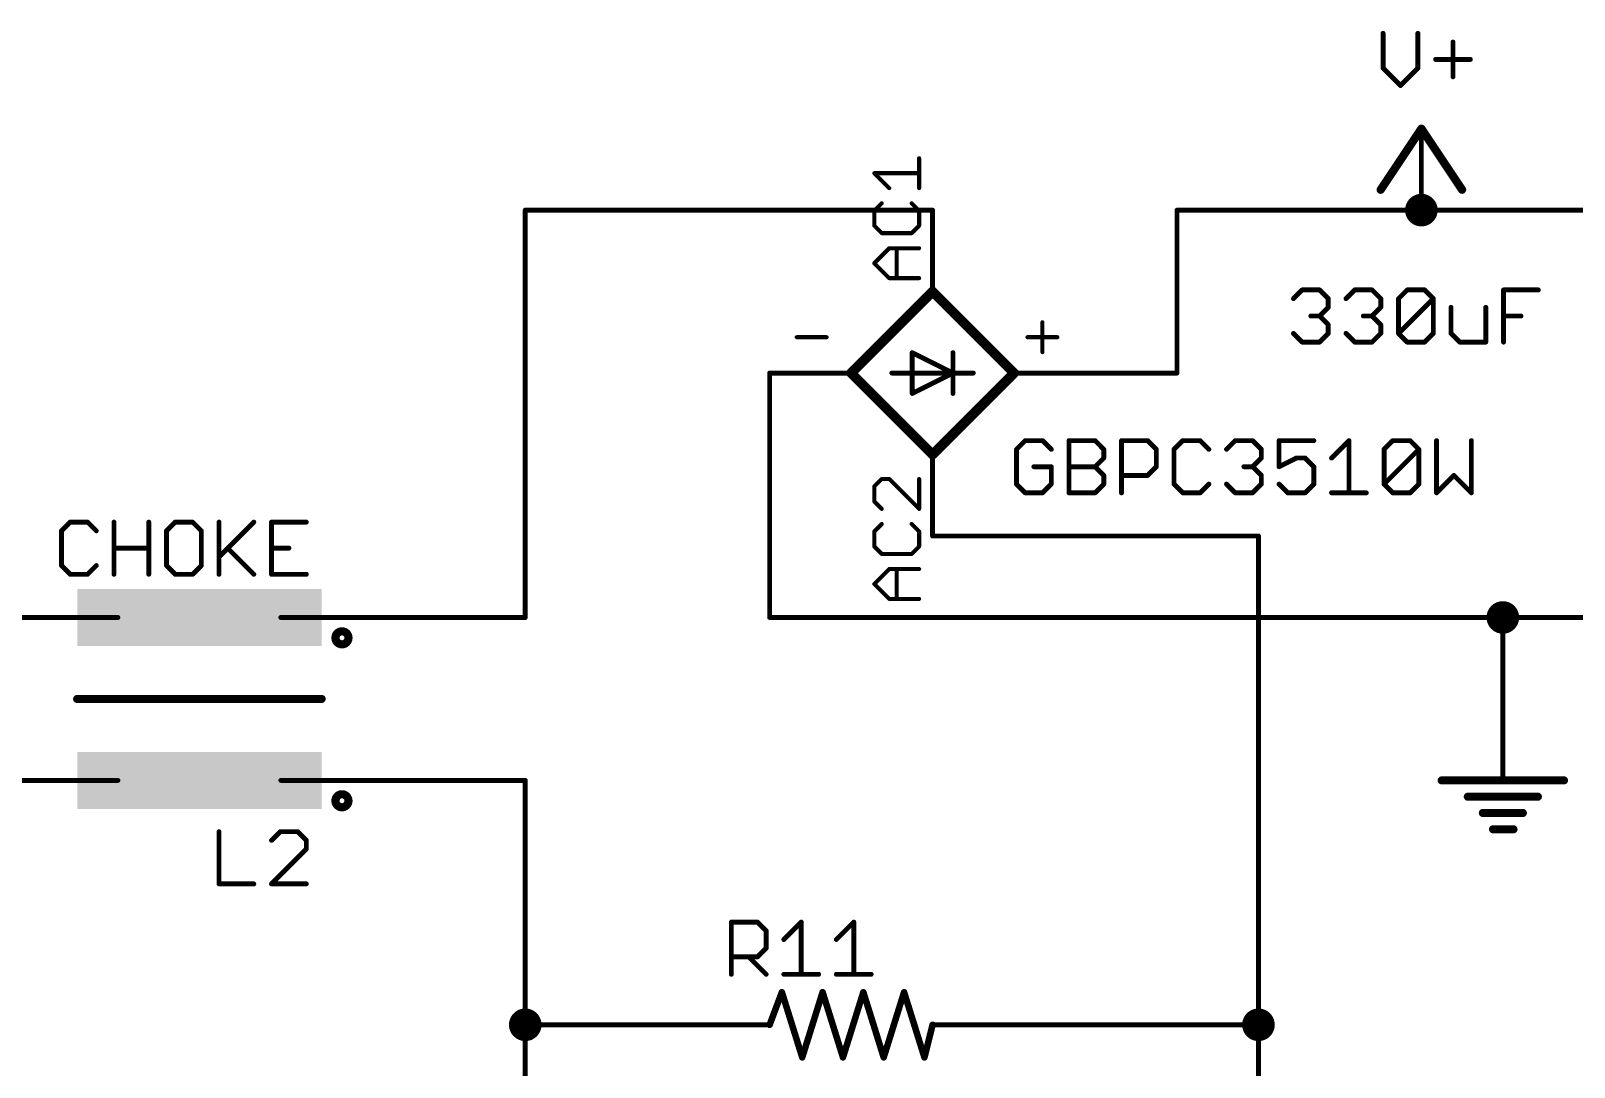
# Model space of a CAD drawing. Extents: x -40 to 215, y -109 to 87.
# Drawn here: x -0.17 to 47.94, y 54.56 to 86.87 of the extents above; entities that cross this region are included whole.
import ezdxf

# ---------------------------------------------------------------- set-up
doc = ezdxf.new("R2010")
doc.units = 0
for name, color, linetype in [('91', 94, 'CONTINUOUS'), ('94', 14, 'CONTINUOUS'), ('95', 251, 'CONTINUOUS'), ('96', 251, 'CONTINUOUS')]:
    doc.layers.add(name, color=color, linetype=linetype)

# ---------------------------------------------------------------- blocks, each defined once
blk = doc.blocks.new('RECT')
blk.add_solid([(-0.5, -0.5), (0.5, -0.5), (-0.5, 0.5), (0.5, 0.5)])

msp = doc.modelspace()

# ---------------------------------------------------------------- linework, layer by layer
at = {"layer": '91', "const_width": 0.1524}
for points in [[(27.94, 81.28), (15.24, 81.28)], [(15.24, 68.58), (15.24, 81.28)], [(35.56, 76.2), (35.56, 81.28)], [(35.56, 81.28), (43.18, 81.28)], [(43.18, 81.28), (50.8, 81.28)], [(22.86, 76.2), (22.86, 68.58)], [(33.02, 76.2), (35.56, 76.2)], [(38.1, 71.12), (27.94, 71.12)], [(38.1, 55.88), (38.1, 71.12)], [(12.7, 68.58), (15.24, 68.58)], [(22.86, 68.58), (45.72, 68.58)], [(45.72, 68.58), (50.8, 68.58)], [(45.72, 68.58), (45.72, 66.04)], [(12.7, 63.5), (15.24, 63.5)], [(15.24, 63.5), (15.24, 55.88)], [(15.24, 55.88), (15.24, 48.26)], [(20.32, 55.88), (15.24, 55.88)], [(30.48, 55.88), (38.1, 55.88)], [(38.1, 55.88), (38.1, 48.26)]]:
    msp.add_lwpolyline(points, dxfattribs=at)
at = {"layer": '91'}
for points, const_width in [([(15.24, 81.3181, 1), (15.24, 81.2419)], 0.0762), ([(15.2781, 81.28, 1), (15.2019, 81.28)], 0.0762), ([(27.94, 81.2419, 1), (27.94, 81.3181)], 0.0762), ([(35.5981, 81.28, 1), (35.5219, 81.28)], 0.0762), ([(35.56, 81.3181, 1), (35.56, 81.2419)], 0.0762), ([(43.18, 81.026, 1), (43.18, 81.534, 1), (43.18, 81.026)], 0.508), ([(43.18, 81.3181, 1), (43.18, 81.2419)], 0.0762), ([(43.18, 81.2419, 1), (43.18, 81.3181)], 0.0762), ([(22.8981, 76.2, 1), (22.8219, 76.2)], 0.0762), ([(33.02, 76.2381, 1), (33.02, 76.1619)], 0.0762), ([(35.5219, 76.2, 1), (35.5981, 76.2)], 0.0762), ([(35.56, 76.1619, 1), (35.56, 76.2381)], 0.0762), ([(27.94, 71.1581, 1), (27.94, 71.0819)], 0.0762), ([(38.1381, 71.12, 1), (38.0619, 71.12)], 0.0762), ([(38.1, 71.0819, 1), (38.1, 71.1581)], 0.0762), ([(45.72, 68.326, 1), (45.72, 68.834, 1), (45.72, 68.326)], 0.508), ([(12.7, 68.6181, 1), (12.7, 68.5419)], 0.0762), ([(15.2019, 68.58, 1), (15.2781, 68.58)], 0.0762), ([(15.24, 68.5419, 1), (15.24, 68.6181)], 0.0762), ([(22.86, 68.6181, 1), (22.86, 68.5419)], 0.0762), ([(22.8219, 68.58, 1), (22.8981, 68.58)], 0.0762), ([(45.72, 68.6181, 1), (45.72, 68.5419)], 0.0762), ([(45.7581, 68.58, 1), (45.6819, 68.58)], 0.0762), ([(45.72, 68.5419, 1), (45.72, 68.6181)], 0.0762), ([(45.6819, 66.04, 1), (45.7581, 66.04)], 0.0762), ([(12.7, 63.5381, 1), (12.7, 63.4619)], 0.0762), ([(15.2781, 63.5, 1), (15.2019, 63.5)], 0.0762), ([(15.24, 63.4619, 1), (15.24, 63.5381)], 0.0762), ([(15.24, 55.626, 1), (15.24, 56.134, 1), (15.24, 55.626)], 0.508), ([(38.1, 55.626, 1), (38.1, 56.134, 1), (38.1, 55.626)], 0.508), ([(15.2781, 55.88, 1), (15.2019, 55.88)], 0.0762), ([(15.24, 55.9181, 1), (15.24, 55.8419)], 0.0762), ([(15.2019, 55.88, 1), (15.2781, 55.88)], 0.0762), ([(20.32, 55.8419, 1), (20.32, 55.9181)], 0.0762), ([(30.48, 55.9181, 1), (30.48, 55.8419)], 0.0762), ([(38.1381, 55.88, 1), (38.0619, 55.88)], 0.0762), ([(38.0619, 55.88, 1), (38.1381, 55.88)], 0.0762), ([(38.1, 55.8419, 1), (38.1, 55.9181)], 0.0762)]:
    msp.add_lwpolyline(points, format="xyb", dxfattribs=dict(at, const_width=const_width))
at = {"layer": '94'}
for points, const_width in [([(43.18, 83.82), (41.91, 81.915)], 0.254), ([(44.45, 81.915), (43.18, 83.82)], 0.254), ([(43.18, 81.28), (43.18, 83.82)], 0.1524), ([(27.94, 81.28), (27.94, 78.74)], 0.1524), ([(27.94, 78.74), (25.4, 76.2)], 0.3048), ([(30.48, 76.2), (27.94, 78.74)], 0.3048), ([(27.305, 76.835), (27.305, 75.565)], 0.1524), ([(27.305, 76.835), (28.575, 76.2)], 0.1524), ([(28.575, 76.835), (28.575, 75.565)], 0.1524), ([(22.86, 76.2), (25.4, 76.2)], 0.1524), ([(25.4, 76.2), (27.94, 73.66)], 0.3048), ([(26.67, 76.2), (28.575, 76.2)], 0.1524), ([(28.575, 76.2), (27.305, 75.565)], 0.1524), ([(27.94, 73.66), (30.48, 76.2)], 0.3048), ([(28.575, 76.2), (29.21, 76.2)], 0.1524), ([(33.02, 76.2), (30.48, 76.2)], 0.1524), ([(27.94, 71.12), (27.94, 73.66)], 0.1524), ([(-2.54, 68.58), (2.54, 68.58)], 0.1524), ([(12.7, 68.58), (7.62, 68.58)], 0.1524), ([(8.89, 66.04), (1.27, 66.04)], 0.254), ([(45.72, 66.04), (45.72, 63.5)], 0.1524), ([(-2.54, 63.5), (2.54, 63.5)], 0.1524), ([(12.7, 63.5), (7.62, 63.5)], 0.1524), ([(43.815, 63.5), (47.625, 63.5)], 0.254), ([(44.6278, 62.992), (46.8122, 62.992)], 0.254), ([(45.0977, 62.484), (46.3423, 62.484)], 0.254), ([(45.4152, 61.976), (46.0502, 61.976)], 0.254), ([(22.86, 55.88), (23.241, 56.896)], 0.2032), ([(23.241, 56.896), (23.876, 54.864)], 0.2032), ([(23.876, 54.864), (24.511, 56.896)], 0.2032), ([(24.511, 56.896), (25.146, 54.864)], 0.2032), ([(25.146, 54.864), (25.781, 56.896)], 0.2032), ([(25.781, 56.896), (26.416, 54.864)], 0.2032), ([(26.416, 54.864), (27.051, 56.896)], 0.2032), ([(27.051, 56.896), (27.686, 54.864)], 0.2032), ([(20.32, 55.88), (22.86, 55.88)], 0.1524), ([(27.686, 54.864), (27.94, 55.88)], 0.2032), ([(30.48, 55.88), (27.94, 55.88)], 0.1524)]:
    msp.add_lwpolyline(points, dxfattribs=dict(at, const_width=const_width))
for points, const_width in [([(43.2328, 83.8552, 1), (43.1272, 83.7848)], 0.127), ([(43.2328, 83.7848, 1), (43.1272, 83.8552)], 0.127), ([(43.2181, 83.82, 1), (43.1419, 83.82)], 0.0762), ([(41.8572, 81.9502, 1), (41.9628, 81.8798)], 0.127), ([(44.3972, 81.8798, 1), (44.5028, 81.9502)], 0.127), ([(27.9781, 81.28, 1), (27.9019, 81.28)], 0.0762), ([(43.1419, 81.28, 1), (43.2181, 81.28)], 0.0762), ([(27.9939, 78.7939, 1), (27.8861, 78.6861)], 0.1524), ([(27.9939, 78.6861, 1), (27.8861, 78.7939)], 0.1524), ([(27.9019, 78.74, 1), (27.9781, 78.74)], 0.0762), ([(27.3431, 76.835, 1), (27.2669, 76.835)], 0.0762), ([(27.322, 76.8691, 1), (27.288, 76.8009)], 0.0762), ([(28.6131, 76.835, 1), (28.5369, 76.835)], 0.0762), ([(22.86, 76.2381, 1), (22.86, 76.1619)], 0.0762), ([(25.4539, 76.2539, 1), (25.3461, 76.1461)], 0.1524), ([(25.3461, 76.2539, 1), (25.4539, 76.1461)], 0.1524), ([(25.4, 76.1619, 1), (25.4, 76.2381)], 0.0762), ([(26.67, 76.2381, 1), (26.67, 76.1619)], 0.0762), ([(28.575, 76.2381, 1), (28.575, 76.1619)], 0.0762), ([(28.592, 76.1659, 1), (28.558, 76.2341)], 0.0762), ([(28.558, 76.1659, 1), (28.592, 76.2341)], 0.0762), ([(28.575, 76.1619, 1), (28.575, 76.2381)], 0.0762), ([(29.21, 76.1619, 1), (29.21, 76.2381)], 0.0762), ([(30.5339, 76.1461, 1), (30.4261, 76.2539)], 0.1524), ([(30.4261, 76.1461, 1), (30.5339, 76.2539)], 0.1524), ([(30.48, 76.2381, 1), (30.48, 76.1619)], 0.0762), ([(33.02, 76.1619, 1), (33.02, 76.2381)], 0.0762), ([(27.288, 75.5991, 1), (27.322, 75.5309)], 0.0762), ([(27.2669, 75.565, 1), (27.3431, 75.565)], 0.0762), ([(28.5369, 75.565, 1), (28.6131, 75.565)], 0.0762), ([(27.8861, 73.7139, 1), (27.9939, 73.6061)], 0.1524), ([(27.8861, 73.6061, 1), (27.9939, 73.7139)], 0.1524), ([(27.9781, 73.66, 1), (27.9019, 73.66)], 0.0762), ([(27.9019, 71.12, 1), (27.9781, 71.12)], 0.0762), ([(2.54, 68.5419, 1), (2.54, 68.6181)], 0.0762), ([(7.62, 68.6181, 1), (7.62, 68.5419)], 0.0762), ([(12.7, 68.5419, 1), (12.7, 68.6181)], 0.0762), ([(9.525, 67.818, 1), (9.525, 68.072, 1), (9.525, 67.818)], 0.4064), ([(1.27, 66.1035, 1), (1.27, 65.9765)], 0.127), ([(8.89, 65.9765, 1), (8.89, 66.1035)], 0.127), ([(45.7581, 66.04, 1), (45.6819, 66.04)], 0.0762), ([(2.54, 63.4619, 1), (2.54, 63.5381)], 0.0762), ([(7.62, 63.5381, 1), (7.62, 63.4619)], 0.0762), ([(12.7, 63.4619, 1), (12.7, 63.5381)], 0.0762), ([(43.815, 63.5635, 1), (43.815, 63.4365)], 0.127), ([(45.6819, 63.5, 1), (45.7581, 63.5)], 0.0762), ([(47.625, 63.4365, 1), (47.625, 63.5635)], 0.127), ([(9.525, 62.738, 1), (9.525, 62.992, 1), (9.525, 62.738)], 0.4064), ([(44.6278, 63.0555, 1), (44.6278, 62.9285)], 0.127), ([(46.8122, 62.9285, 1), (46.8122, 63.0555)], 0.127), ([(45.0977, 62.5475, 1), (45.0977, 62.4205)], 0.127), ([(46.3423, 62.4205, 1), (46.3423, 62.5475)], 0.127), ([(45.4152, 62.0395, 1), (45.4152, 61.9125)], 0.127), ([(46.0502, 61.9125, 1), (46.0502, 62.0395)], 0.127), ([(23.2895, 56.9112, 1), (23.1925, 56.8808)], 0.1016), ([(23.2886, 56.8782, 1), (23.1934, 56.9138)], 0.1016), ([(24.5595, 56.9112, 1), (24.4625, 56.8808)], 0.1016), ([(24.5595, 56.8808, 1), (24.4625, 56.9112)], 0.1016), ([(25.8295, 56.9112, 1), (25.7325, 56.8808)], 0.1016), ([(25.8295, 56.8808, 1), (25.7325, 56.9112)], 0.1016), ([(27.0995, 56.9112, 1), (27.0025, 56.8808)], 0.1016), ([(27.0995, 56.8808, 1), (27.0025, 56.9112)], 0.1016), ([(20.32, 55.9181, 1), (20.32, 55.8419)], 0.0762), ([(22.8124, 55.8978, 1), (22.9076, 55.8622)], 0.1016), ([(22.86, 55.8419, 1), (22.86, 55.9181)], 0.0762), ([(27.9893, 55.8677, 1), (27.8907, 55.8923)], 0.1016), ([(27.94, 55.9181, 1), (27.94, 55.8419)], 0.0762), ([(30.48, 55.8419, 1), (30.48, 55.9181)], 0.0762), ([(23.8275, 54.8792, 1), (23.9245, 54.8488)], 0.1016), ([(23.8275, 54.8488, 1), (23.9245, 54.8792)], 0.1016), ([(25.0975, 54.8792, 1), (25.1945, 54.8488)], 0.1016), ([(25.0975, 54.8488, 1), (25.1945, 54.8792)], 0.1016), ([(26.3675, 54.8792, 1), (26.4645, 54.8488)], 0.1016), ([(26.3675, 54.8488, 1), (26.4645, 54.8792)], 0.1016), ([(27.6367, 54.8763, 1), (27.7353, 54.8517)], 0.1016), ([(27.6375, 54.8488, 1), (27.7345, 54.8792)], 0.1016)]:
    msp.add_lwpolyline(points, format="xyb", dxfattribs=dict(at, const_width=const_width))
at = {"layer": '95'}
for points, const_width in [([(27.5209, 81.9657), (27.5209, 82.8978)], 0.127), ([(26.5888, 81.9657), (26.1227, 82.4317)], 0.127), ([(26.1227, 82.4317), (27.5209, 82.4317)], 0.127), ([(26.3557, 81.4945), (26.1227, 81.2615)], 0.127), ([(26.1227, 81.2615), (26.1227, 80.7954)], 0.127), ([(27.5209, 81.2615), (27.2879, 81.4945)], 0.127), ([(27.5209, 80.7954), (27.5209, 81.2615)], 0.127), ([(26.1227, 80.7954), (26.3557, 80.5624)], 0.127), ([(27.2879, 80.5624), (27.5209, 80.7954)], 0.127), ([(26.3557, 80.5624), (27.2879, 80.5624)], 0.127), ([(26.1227, 79.6252), (26.5888, 80.0912)], 0.127), ([(26.5888, 80.0912), (27.5209, 80.0912)], 0.127), ([(26.8218, 79.1591), (26.8218, 80.0912)], 0.127), ([(26.5888, 79.1591), (26.1227, 79.6252)], 0.127), ([(27.5209, 79.1591), (26.5888, 79.1591)], 0.127), ([(31.3652, 77.7843), (31.3652, 76.8521)], 0.127), ([(23.7046, 77.3182), (24.6368, 77.3182)], 0.127), ([(30.8991, 77.3182), (31.8312, 77.3182)], 0.127), ([(26.3557, 72.8967), (26.1227, 72.6637)], 0.127), ([(26.1227, 72.6637), (26.1227, 72.1977)], 0.127), ([(26.5888, 72.8967), (26.3557, 72.8967)], 0.127), ([(27.5209, 71.9646), (26.5888, 72.8967)], 0.127), ([(27.5209, 72.8967), (27.5209, 71.9646)], 0.127), ([(26.1227, 72.1977), (26.3557, 71.9646)], 0.127), ([(26.3557, 71.4935), (26.1227, 71.2604)], 0.127), ([(26.1227, 71.2604), (26.1227, 70.7944)], 0.127), ([(27.5209, 71.2604), (27.2879, 71.4935)], 0.127), ([(27.5209, 70.7944), (27.5209, 71.2604)], 0.127), ([(26.1227, 70.7944), (26.3557, 70.5613)], 0.127), ([(27.2879, 70.5613), (27.5209, 70.7944)], 0.127), ([(26.3557, 70.5613), (27.2879, 70.5613)], 0.127), ([(26.1227, 69.6241), (26.5888, 70.0902)], 0.127), ([(26.5888, 70.0902), (27.5209, 70.0902)], 0.127), ([(26.8218, 69.1581), (26.8218, 70.0902)], 0.127), ([(26.5888, 69.1581), (26.1227, 69.6241)], 0.127), ([(27.5209, 69.1581), (26.5888, 69.1581)], 0.127), ([(5.6919, 61.9012), (5.6919, 60.2742)], 0.1524), ([(7.6002, 61.9012), (7.329, 61.63)], 0.1524), ([(8.1425, 61.9012), (7.6002, 61.9012)], 0.1524), ([(8.4137, 61.63), (8.1425, 61.9012)], 0.1524), ([(8.4137, 61.3589), (8.4137, 61.63)], 0.1524), ([(7.329, 60.2742), (8.4137, 61.3589)], 0.1524), ([(5.6919, 60.2742), (6.7765, 60.2742)], 0.1524), ([(8.4137, 60.2742), (7.329, 60.2742)], 0.1524), ([(21.6662, 57.4548), (21.6662, 59.0818)], 0.1524), ([(21.6662, 59.0818), (22.4797, 59.0818)], 0.1524), ([(22.4797, 59.0818), (22.7509, 58.8106)], 0.1524), ([(22.7509, 58.8106), (22.7509, 58.2683)], 0.1524), ([(23.3034, 58.5395), (23.8457, 59.0818)], 0.1524), ([(23.8457, 59.0818), (23.8457, 57.4548)], 0.1524), ([(24.9405, 58.5395), (25.4828, 59.0818)], 0.1524), ([(25.4828, 59.0818), (25.4828, 57.4548)], 0.1524), ([(22.7509, 58.2683), (22.4797, 57.9971)], 0.1524), ([(22.4797, 57.9971), (21.6662, 57.9971)], 0.1524), ([(22.2085, 57.9971), (22.7509, 57.4548)], 0.1524), ([(23.3034, 57.4548), (24.388, 57.4548)], 0.1524), ([(24.9405, 57.4548), (26.0252, 57.4548)], 0.1524)]:
    msp.add_lwpolyline(points, dxfattribs=dict(at, const_width=const_width))
for points, const_width in [([(27.5526, 82.8978, 1), (27.4892, 82.8978)], 0.0635), ([(26.1227, 82.4635, 1), (26.1227, 82.4)], 0.0635), ([(26.1452, 82.4542, 1), (26.1003, 82.4093)], 0.0635), ([(27.5209, 82.4, 1), (27.5209, 82.4635)], 0.0635), ([(26.5663, 81.9432, 1), (26.6112, 81.9881)], 0.0635), ([(27.4892, 81.9657, 1), (27.5526, 81.9657)], 0.0635), ([(26.1545, 81.2615, 1), (26.091, 81.2615)], 0.0635), ([(26.3782, 81.4721, 1), (26.3333, 81.517)], 0.0635), ([(27.3103, 81.517, 1), (27.2654, 81.4721)], 0.0635), ([(27.5526, 81.2615, 1), (27.4892, 81.2615)], 0.0635), ([(26.1003, 81.2839, 1), (26.1452, 81.239)], 0.0635), ([(26.1452, 80.8179, 1), (26.1003, 80.773)], 0.0635), ([(27.4984, 81.239, 1), (27.5434, 81.2839)], 0.0635), ([(27.5434, 80.773, 1), (27.4984, 80.8179)], 0.0635), ([(26.091, 80.7954, 1), (26.1545, 80.7954)], 0.0635), ([(26.3557, 80.5941, 1), (26.3557, 80.5306)], 0.0635), ([(26.3333, 80.5399, 1), (26.3782, 80.5848)], 0.0635), ([(27.2654, 80.5848, 1), (27.3103, 80.5399)], 0.0635), ([(27.2879, 80.5306, 1), (27.2879, 80.5941)], 0.0635), ([(27.4892, 80.7954, 1), (27.5526, 80.7954)], 0.0635), ([(26.5888, 80.123, 1), (26.5888, 80.0595)], 0.0635), ([(26.6112, 80.0688, 1), (26.5663, 80.1137)], 0.0635), ([(26.8536, 80.0912, 1), (26.7901, 80.0912)], 0.0635), ([(27.5209, 80.0595, 1), (27.5209, 80.123)], 0.0635), ([(26.1452, 79.6476, 1), (26.1003, 79.6027)], 0.0635), ([(26.1003, 79.6476, 1), (26.1452, 79.6027)], 0.0635), ([(26.5888, 79.1909, 1), (26.5888, 79.1274)], 0.0635), ([(26.5663, 79.1366, 1), (26.6112, 79.1816)], 0.0635), ([(26.7901, 79.1591, 1), (26.8536, 79.1591)], 0.0635), ([(27.5209, 79.1274, 1), (27.5209, 79.1909)], 0.0635), ([(31.3969, 77.7843, 1), (31.3334, 77.7843)], 0.0635), ([(23.7046, 77.3499, 1), (23.7046, 77.2864)], 0.0635), ([(24.6368, 77.2864, 1), (24.6368, 77.3499)], 0.0635), ([(30.8991, 77.3499, 1), (30.8991, 77.2864)], 0.0635), ([(31.8312, 77.2864, 1), (31.8312, 77.3499)], 0.0635), ([(31.3334, 76.8521, 1), (31.3969, 76.8521)], 0.0635), ([(26.1545, 72.6637, 1), (26.091, 72.6637)], 0.0635), ([(26.1003, 72.6862, 1), (26.1452, 72.6413)], 0.0635), ([(26.3557, 72.9285, 1), (26.3557, 72.865)], 0.0635), ([(26.3782, 72.8743, 1), (26.3333, 72.9192)], 0.0635), ([(26.6112, 72.9192, 1), (26.5663, 72.8743)], 0.0635), ([(26.5888, 72.865, 1), (26.5888, 72.9285)], 0.0635), ([(27.5526, 72.8967, 1), (27.4892, 72.8967)], 0.0635), ([(26.1452, 72.2201, 1), (26.1003, 72.1752)], 0.0635), ([(26.091, 72.1977, 1), (26.1545, 72.1977)], 0.0635), ([(26.3333, 71.9422, 1), (26.3782, 71.9871)], 0.0635), ([(27.4892, 71.9646, 1), (27.5526, 71.9646)], 0.0635), ([(27.4984, 71.9422, 1), (27.5434, 71.9871)], 0.0635), ([(26.1545, 71.2604, 1), (26.091, 71.2604)], 0.0635), ([(26.1003, 71.2829, 1), (26.1452, 71.238)], 0.0635), ([(26.3782, 71.471, 1), (26.3333, 71.5159)], 0.0635), ([(27.3103, 71.5159, 1), (27.2654, 71.471)], 0.0635), ([(27.5526, 71.2604, 1), (27.4892, 71.2604)], 0.0635), ([(27.4984, 71.238, 1), (27.5434, 71.2829)], 0.0635), ([(26.1452, 70.8168, 1), (26.1003, 70.7719)], 0.0635), ([(26.091, 70.7944, 1), (26.1545, 70.7944)], 0.0635), ([(27.4892, 70.7944, 1), (27.5526, 70.7944)], 0.0635), ([(27.5434, 70.7719, 1), (27.4984, 70.8168)], 0.0635), ([(26.3557, 70.5931, 1), (26.3557, 70.5296)], 0.0635), ([(26.3333, 70.5389, 1), (26.3782, 70.5838)], 0.0635), ([(27.2654, 70.5838, 1), (27.3103, 70.5389)], 0.0635), ([(27.2879, 70.5296, 1), (27.2879, 70.5931)], 0.0635), ([(26.5888, 70.1219, 1), (26.5888, 70.0584)], 0.0635), ([(26.6112, 70.0677, 1), (26.5663, 70.1126)], 0.0635), ([(26.8536, 70.0902, 1), (26.7901, 70.0902)], 0.0635), ([(27.5209, 70.0584, 1), (27.5209, 70.1219)], 0.0635), ([(26.1452, 69.6466, 1), (26.1003, 69.6017)], 0.0635), ([(26.1003, 69.6466, 1), (26.1452, 69.6017)], 0.0635), ([(26.5888, 69.1898, 1), (26.5888, 69.1263)], 0.0635), ([(26.5663, 69.1356, 1), (26.6112, 69.1805)], 0.0635), ([(26.7901, 69.1581, 1), (26.8536, 69.1581)], 0.0635), ([(27.5209, 69.1263, 1), (27.5209, 69.1898)], 0.0635), ([(5.73, 61.9012, 1), (5.6538, 61.9012)], 0.0762), ([(7.3021, 61.657, 1), (7.356, 61.6031)], 0.0762), ([(7.6002, 61.9393, 1), (7.6002, 61.8631)], 0.0762), ([(7.6271, 61.8742, 1), (7.5733, 61.9281)], 0.0762), ([(8.1695, 61.9281, 1), (8.1156, 61.8742)], 0.0762), ([(8.1425, 61.8631, 1), (8.1425, 61.9393)], 0.0762), ([(8.4518, 61.63, 1), (8.3756, 61.63)], 0.0762), ([(8.3868, 61.6031, 1), (8.4406, 61.657)], 0.0762), ([(8.3756, 61.3589, 1), (8.4518, 61.3589)], 0.0762), ([(8.4406, 61.3319, 1), (8.3868, 61.3858)], 0.0762), ([(5.6919, 60.3123, 1), (5.6919, 60.2361)], 0.0762), ([(5.6538, 60.2742, 1), (5.73, 60.2742)], 0.0762), ([(6.7765, 60.2361, 1), (6.7765, 60.3123)], 0.0762), ([(7.329, 60.3123, 1), (7.329, 60.2361)], 0.0762), ([(7.3021, 60.3011, 1), (7.356, 60.2473)], 0.0762), ([(8.4137, 60.2361, 1), (8.4137, 60.3123)], 0.0762), ([(21.7043, 59.0818, 1), (21.6281, 59.0818)], 0.0762), ([(21.6662, 59.1199, 1), (21.6662, 59.0437)], 0.0762), ([(22.5066, 59.1087, 1), (22.4528, 59.0548)], 0.0762), ([(22.4797, 59.0437, 1), (22.4797, 59.1199)], 0.0762), ([(22.789, 58.8106, 1), (22.7128, 58.8106)], 0.0762), ([(22.7239, 58.7837, 1), (22.7778, 58.8376)], 0.0762), ([(23.8838, 59.0818, 1), (23.8076, 59.0818)], 0.0762), ([(23.8726, 59.0548, 1), (23.8187, 59.1087)], 0.0762), ([(25.5209, 59.0818, 1), (25.4447, 59.0818)], 0.0762), ([(25.5098, 59.0548, 1), (25.4559, 59.1087)], 0.0762), ([(22.7128, 58.2683, 1), (22.789, 58.2683)], 0.0762), ([(22.7778, 58.2414, 1), (22.7239, 58.2952)], 0.0762), ([(23.2764, 58.5664, 1), (23.3303, 58.5125)], 0.0762), ([(24.9136, 58.5664, 1), (24.9675, 58.5125)], 0.0762), ([(21.6662, 58.0352, 1), (21.6662, 57.959)], 0.0762), ([(22.2355, 58.0241, 1), (22.1816, 57.9702)], 0.0762), ([(22.4528, 58.0241, 1), (22.5066, 57.9702)], 0.0762), ([(22.4797, 57.959, 1), (22.4797, 58.0352)], 0.0762), ([(21.6281, 57.4548, 1), (21.7043, 57.4548)], 0.0762), ([(22.7239, 57.4279, 1), (22.7778, 57.4817)], 0.0762), ([(23.3034, 57.4929, 1), (23.3034, 57.4167)], 0.0762), ([(23.8076, 57.4548, 1), (23.8838, 57.4548)], 0.0762), ([(24.388, 57.4167, 1), (24.388, 57.4929)], 0.0762), ([(24.9405, 57.4929, 1), (24.9405, 57.4167)], 0.0762), ([(25.4447, 57.4548, 1), (25.5209, 57.4548)], 0.0762), ([(26.0252, 57.4167, 1), (26.0252, 57.4929)], 0.0762)]:
    msp.add_lwpolyline(points, format="xyb", dxfattribs=dict(at, const_width=const_width))
at = {"layer": '96', "const_width": 0.1524}
for points in [[(41.9862, 86.7932), (41.9862, 85.7085)], [(43.0709, 85.7085), (43.0709, 86.7932)], [(44.1657, 86.522), (44.1657, 85.4374)], [(41.9862, 85.7085), (42.5285, 85.1662)], [(42.5285, 85.1662), (43.0709, 85.7085)], [(43.6234, 85.9797), (44.708, 85.9797)], [(39.1922, 78.521), (39.4634, 78.7922)], [(39.4634, 78.7922), (40.0057, 78.7922)], [(40.0057, 78.7922), (40.2769, 78.521)], [(40.2769, 78.521), (40.2769, 78.2499)], [(40.8294, 78.521), (41.1005, 78.7922)], [(41.1005, 78.7922), (41.6429, 78.7922)], [(41.6429, 78.7922), (41.914, 78.521)], [(41.914, 78.521), (41.914, 78.2499)], [(42.4665, 78.521), (42.7377, 78.7922)], [(42.4665, 77.4364), (42.4665, 78.521)], [(42.4665, 77.4364), (43.5512, 78.521)], [(42.7377, 78.7922), (43.28, 78.7922)], [(43.28, 78.7922), (43.5512, 78.521)], [(43.5512, 78.521), (43.5512, 77.4364)], [(45.7408, 77.1652), (45.7408, 78.7922)], [(45.7408, 78.7922), (46.8255, 78.7922)], [(40.0057, 77.9787), (39.7345, 77.9787)], [(40.2769, 78.2499), (40.0057, 77.9787)], [(40.0057, 77.9787), (40.2769, 77.7075)], [(41.6429, 77.9787), (41.3717, 77.9787)], [(41.914, 78.2499), (41.6429, 77.9787)], [(41.6429, 77.9787), (41.914, 77.7075)], [(44.1037, 78.2499), (44.1037, 77.4364)], [(45.1883, 77.1652), (45.1883, 78.2499)], [(45.7408, 77.9787), (46.2832, 77.9787)], [(39.4634, 77.1652), (39.1922, 77.4364)], [(40.2769, 77.4364), (40.0057, 77.1652)], [(40.2769, 77.7075), (40.2769, 77.4364)], [(41.1005, 77.1652), (40.8294, 77.4364)], [(41.914, 77.4364), (41.6429, 77.1652)], [(41.914, 77.7075), (41.914, 77.4364)], [(42.7377, 77.1652), (42.4665, 77.4364)], [(43.5512, 77.4364), (43.28, 77.1652)], [(44.1037, 77.4364), (44.3748, 77.1652)], [(40.0057, 77.1652), (39.4634, 77.1652)], [(41.6429, 77.1652), (41.1005, 77.1652)], [(43.28, 77.1652), (42.7377, 77.1652)], [(44.3748, 77.1652), (45.1883, 77.1652)], [(30.8274, 74.0932), (30.5562, 73.822)], [(31.3697, 74.0932), (30.8274, 74.0932)], [(31.6409, 73.822), (31.3697, 74.0932)], [(32.1934, 72.4662), (32.1934, 74.0932)], [(32.1934, 74.0932), (33.0069, 74.0932)], [(33.0069, 74.0932), (33.278, 73.822)], [(33.8305, 72.4662), (33.8305, 74.0932)], [(33.8305, 74.0932), (34.644, 74.0932)], [(34.644, 74.0932), (34.9152, 73.822)], [(35.7388, 74.0932), (35.4677, 73.822)], [(36.2812, 74.0932), (35.7388, 74.0932)], [(36.5523, 73.822), (36.2812, 74.0932)], [(37.1048, 73.822), (37.376, 74.0932)], [(37.376, 74.0932), (37.9183, 74.0932)], [(37.9183, 74.0932), (38.1895, 73.822)], [(39.8266, 74.0932), (38.742, 74.0932)], [(38.742, 74.0932), (38.742, 73.2797)], [(40.3791, 73.5509), (40.9215, 74.0932)], [(40.9215, 74.0932), (40.9215, 72.4662)], [(42.0163, 73.822), (42.2875, 74.0932)], [(42.2875, 74.0932), (42.8298, 74.0932)], [(42.8298, 74.0932), (43.101, 73.822)], [(43.6534, 74.0932), (43.6534, 72.4662)], [(44.7381, 72.4662), (44.7381, 74.0932)], [(30.5562, 73.822), (30.5562, 72.7374)], [(33.278, 73.5509), (33.0069, 73.2797)], [(33.278, 73.822), (33.278, 73.5509)], [(34.9152, 73.822), (34.9152, 73.2797)], [(35.4677, 73.822), (35.4677, 72.7374)], [(38.1895, 73.5509), (37.9183, 73.2797)], [(38.1895, 73.822), (38.1895, 73.5509)], [(38.742, 73.2797), (39.2843, 73.5509)], [(39.2843, 73.5509), (39.5555, 73.5509)], [(39.5555, 73.5509), (39.8266, 73.2797)], [(42.0163, 72.7374), (42.0163, 73.822)], [(42.0163, 72.7374), (43.101, 73.822)], [(43.101, 73.822), (43.101, 72.7374)], [(31.6409, 73.2797), (31.0985, 73.2797)], [(31.6409, 72.7374), (31.6409, 73.2797)], [(32.1934, 73.2797), (33.0069, 73.2797)], [(33.0069, 73.2797), (33.278, 73.0085)], [(34.9152, 73.2797), (34.644, 73.0085)], [(37.9183, 73.2797), (37.6472, 73.2797)], [(37.9183, 73.2797), (38.1895, 73.0085)], [(39.8266, 73.2797), (39.8266, 72.7374)], [(30.5562, 72.7374), (30.8274, 72.4662)], [(31.3697, 72.4662), (31.6409, 72.7374)], [(33.278, 72.7374), (33.0069, 72.4662)], [(33.278, 73.0085), (33.278, 72.7374)], [(34.644, 73.0085), (33.8305, 73.0085)], [(35.4677, 72.7374), (35.7388, 72.4662)], [(36.2812, 72.4662), (36.5523, 72.7374)], [(37.376, 72.4662), (37.1048, 72.7374)], [(38.1895, 72.7374), (37.9183, 72.4662)], [(38.1895, 73.0085), (38.1895, 72.7374)], [(39.0131, 72.4662), (38.742, 72.7374)], [(39.8266, 72.7374), (39.5555, 72.4662)], [(42.2875, 72.4662), (42.0163, 72.7374)], [(43.101, 72.7374), (42.8298, 72.4662)], [(43.6534, 72.4662), (44.1958, 73.0085)], [(44.1958, 73.0085), (44.7381, 72.4662)], [(30.8274, 72.4662), (31.3697, 72.4662)], [(33.0069, 72.4662), (32.1934, 72.4662)], [(35.7388, 72.4662), (36.2812, 72.4662)], [(37.9183, 72.4662), (37.376, 72.4662)], [(39.5555, 72.4662), (39.0131, 72.4662)], [(40.3791, 72.4662), (41.4638, 72.4662)], [(42.8298, 72.4662), (42.2875, 72.4662)], [(1.0516, 71.5532), (0.7804, 71.282)], [(0.7804, 71.282), (0.7804, 70.1974)], [(1.5939, 71.5532), (1.0516, 71.5532)], [(1.8651, 71.282), (1.5939, 71.5532)], [(2.4176, 69.9262), (2.4176, 71.5532)], [(3.5022, 71.5532), (3.5022, 69.9262)], [(4.3259, 71.5532), (4.0547, 71.282)], [(4.0547, 71.282), (4.0547, 70.1974)], [(4.8682, 71.5532), (4.3259, 71.5532)], [(5.1394, 71.282), (4.8682, 71.5532)], [(5.1394, 70.1974), (5.1394, 71.282)], [(5.6919, 71.5532), (5.6919, 69.9262)], [(5.6919, 70.4685), (6.7765, 71.5532)], [(8.4137, 71.5532), (7.329, 71.5532)], [(7.329, 71.5532), (7.329, 69.9262)], [(2.4176, 70.7397), (3.5022, 70.7397)], [(5.963, 70.7397), (6.7765, 69.9262)], [(7.329, 70.7397), (7.8714, 70.7397)], [(0.7804, 70.1974), (1.0516, 69.9262)], [(1.5939, 69.9262), (1.8651, 70.1974)], [(4.0547, 70.1974), (4.3259, 69.9262)], [(4.8682, 69.9262), (5.1394, 70.1974)], [(1.0516, 69.9262), (1.5939, 69.9262)], [(4.3259, 69.9262), (4.8682, 69.9262)], [(7.329, 69.9262), (8.4137, 69.9262)]]:
    msp.add_lwpolyline(points, dxfattribs=at)
at = {"layer": '96', "const_width": 0.0762}
for points in [[(42.0243, 86.7932, 1), (41.9481, 86.7932)], [(43.109, 86.7932, 1), (43.0328, 86.7932)], [(44.2038, 86.522, 1), (44.1276, 86.522)], [(42.0131, 85.7355, 1), (41.9593, 85.6816)], [(41.9481, 85.7085, 1), (42.0243, 85.7085)], [(43.0328, 85.7085, 1), (43.109, 85.7085)], [(43.0978, 85.6816, 1), (43.0439, 85.7355)], [(43.6234, 86.0178, 1), (43.6234, 85.9416)], [(44.708, 85.9416, 1), (44.708, 86.0178)], [(42.5016, 85.1931, 1), (42.5555, 85.1393)], [(42.5016, 85.1393, 1), (42.5555, 85.1931)], [(44.1276, 85.4374, 1), (44.2038, 85.4374)], [(39.1653, 78.548, 1), (39.2191, 78.4941)], [(39.4634, 78.8303, 1), (39.4634, 78.7541)], [(39.4903, 78.7652, 1), (39.4364, 78.8191)], [(40.0326, 78.8191, 1), (39.9788, 78.7652)], [(40.0057, 78.7541, 1), (40.0057, 78.8303)], [(40.315, 78.521, 1), (40.2388, 78.521)], [(40.2499, 78.4941, 1), (40.3038, 78.548)], [(40.8024, 78.548, 1), (40.8563, 78.4941)], [(41.1005, 78.8303, 1), (41.1005, 78.7541)], [(41.1275, 78.7652, 1), (41.0736, 78.8191)], [(41.6698, 78.8191, 1), (41.6159, 78.7652)], [(41.6429, 78.7541, 1), (41.6429, 78.8303)], [(41.9521, 78.521, 1), (41.8759, 78.521)], [(41.8871, 78.4941, 1), (41.941, 78.548)], [(42.5046, 78.521, 1), (42.4284, 78.521)], [(42.4396, 78.548, 1), (42.4935, 78.4941)], [(42.7377, 78.8303, 1), (42.7377, 78.7541)], [(42.7646, 78.7652, 1), (42.7107, 78.8191)], [(43.3069, 78.8191, 1), (43.2531, 78.7652)], [(43.28, 78.7541, 1), (43.28, 78.8303)], [(43.5893, 78.521, 1), (43.5131, 78.521)], [(43.5781, 78.4941, 1), (43.5242, 78.548)], [(43.5242, 78.4941, 1), (43.5781, 78.548)], [(45.7789, 78.7922, 1), (45.7027, 78.7922)], [(45.7408, 78.8303, 1), (45.7408, 78.7541)], [(46.8255, 78.7541, 1), (46.8255, 78.8303)], [(39.7345, 78.0168, 1), (39.7345, 77.9406)], [(40.0326, 78.0056, 1), (39.9788, 77.9518)], [(39.9788, 78.0056, 1), (40.0326, 77.9518)], [(40.0057, 77.9406, 1), (40.0057, 78.0168)], [(40.2388, 78.2499, 1), (40.315, 78.2499)], [(40.3038, 78.2229, 1), (40.2499, 78.2768)], [(41.3717, 78.0168, 1), (41.3717, 77.9406)], [(41.6698, 78.0056, 1), (41.6159, 77.9518)], [(41.6159, 78.0056, 1), (41.6698, 77.9518)], [(41.6429, 77.9406, 1), (41.6429, 78.0168)], [(41.8759, 78.2499, 1), (41.9521, 78.2499)], [(41.941, 78.2229, 1), (41.8871, 78.2768)], [(44.1418, 78.2499, 1), (44.0656, 78.2499)], [(45.2264, 78.2499, 1), (45.1502, 78.2499)], [(45.7408, 78.0168, 1), (45.7408, 77.9406)], [(46.2832, 77.9406, 1), (46.2832, 78.0168)], [(39.2191, 77.4633, 1), (39.1653, 77.4094)], [(40.315, 77.7075, 1), (40.2388, 77.7075)], [(40.2388, 77.4364, 1), (40.315, 77.4364)], [(40.2499, 77.6806, 1), (40.3038, 77.7345)], [(40.3038, 77.4094, 1), (40.2499, 77.4633)], [(40.8563, 77.4633, 1), (40.8024, 77.4094)], [(41.9521, 77.7075, 1), (41.8759, 77.7075)], [(41.8759, 77.4364, 1), (41.9521, 77.4364)], [(41.8871, 77.6806, 1), (41.941, 77.7345)], [(41.941, 77.4094, 1), (41.8871, 77.4633)], [(42.4935, 77.4633, 1), (42.4396, 77.4094)], [(42.4396, 77.4633, 1), (42.4935, 77.4094)], [(42.4284, 77.4364, 1), (42.5046, 77.4364)], [(43.5131, 77.4364, 1), (43.5893, 77.4364)], [(43.5781, 77.4094, 1), (43.5242, 77.4633)], [(44.1306, 77.4633, 1), (44.0767, 77.4094)], [(44.0656, 77.4364, 1), (44.1418, 77.4364)], [(39.4634, 77.2033, 1), (39.4634, 77.1271)], [(39.4364, 77.1383, 1), (39.4903, 77.1921)], [(39.9788, 77.1921, 1), (40.0326, 77.1383)], [(40.0057, 77.1271, 1), (40.0057, 77.2033)], [(41.1005, 77.2033, 1), (41.1005, 77.1271)], [(41.0736, 77.1383, 1), (41.1275, 77.1921)], [(41.6159, 77.1921, 1), (41.6698, 77.1383)], [(41.6429, 77.1271, 1), (41.6429, 77.2033)], [(42.7377, 77.2033, 1), (42.7377, 77.1271)], [(42.7107, 77.1383, 1), (42.7646, 77.1921)], [(43.2531, 77.1921, 1), (43.3069, 77.1383)], [(43.28, 77.1271, 1), (43.28, 77.2033)], [(44.3748, 77.2033, 1), (44.3748, 77.1271)], [(44.3479, 77.1383, 1), (44.4018, 77.1921)], [(45.1502, 77.1652, 1), (45.2264, 77.1652)], [(45.1883, 77.1271, 1), (45.1883, 77.2033)], [(45.7027, 77.1652, 1), (45.7789, 77.1652)], [(30.8274, 74.1313, 1), (30.8274, 74.0551)], [(30.8543, 74.0662, 1), (30.8004, 74.1201)], [(31.3966, 74.1201, 1), (31.3428, 74.0662)], [(31.3697, 74.0551, 1), (31.3697, 74.1313)], [(32.2315, 74.0932, 1), (32.1553, 74.0932)], [(32.1934, 74.1313, 1), (32.1934, 74.0551)], [(33.0338, 74.1201, 1), (32.9799, 74.0662)], [(33.0069, 74.0551, 1), (33.0069, 74.1313)], [(33.8686, 74.0932, 1), (33.7924, 74.0932)], [(33.8305, 74.1313, 1), (33.8305, 74.0551)], [(34.6709, 74.1201, 1), (34.6171, 74.0662)], [(34.644, 74.0551, 1), (34.644, 74.1313)], [(35.7388, 74.1313, 1), (35.7388, 74.0551)], [(35.7658, 74.0662, 1), (35.7119, 74.1201)], [(36.3081, 74.1201, 1), (36.2542, 74.0662)], [(36.2812, 74.0551, 1), (36.2812, 74.1313)], [(37.376, 74.1313, 1), (37.376, 74.0551)], [(37.4029, 74.0662, 1), (37.349, 74.1201)], [(37.9453, 74.1201, 1), (37.8914, 74.0662)], [(37.9183, 74.0551, 1), (37.9183, 74.1313)], [(38.742, 74.1313, 1), (38.742, 74.0551)], [(38.7801, 74.0932, 1), (38.7039, 74.0932)], [(39.8266, 74.0551, 1), (39.8266, 74.1313)], [(40.9596, 74.0932, 1), (40.8834, 74.0932)], [(40.9484, 74.0662, 1), (40.8945, 74.1201)], [(42.2875, 74.1313, 1), (42.2875, 74.0551)], [(42.3144, 74.0662, 1), (42.2605, 74.1201)], [(42.8567, 74.1201, 1), (42.8028, 74.0662)], [(42.8298, 74.0551, 1), (42.8298, 74.1313)], [(43.6915, 74.0932, 1), (43.6153, 74.0932)], [(44.7762, 74.0932, 1), (44.7, 74.0932)], [(30.5943, 73.822, 1), (30.5181, 73.822)], [(30.5293, 73.849, 1), (30.5831, 73.7951)], [(31.6139, 73.7951, 1), (31.6678, 73.849)], [(33.3161, 73.822, 1), (33.2399, 73.822)], [(33.2511, 73.7951, 1), (33.305, 73.849)], [(33.305, 73.5239, 1), (33.2511, 73.5778)], [(34.9533, 73.822, 1), (34.8771, 73.822)], [(34.8882, 73.7951, 1), (34.9421, 73.849)], [(35.4407, 73.849, 1), (35.4946, 73.7951)], [(35.5058, 73.822, 1), (35.4296, 73.822)], [(36.5254, 73.7951, 1), (36.5793, 73.849)], [(37.0779, 73.849, 1), (37.1318, 73.7951)], [(38.2276, 73.822, 1), (38.1514, 73.822)], [(38.1625, 73.7951, 1), (38.2164, 73.849)], [(38.2164, 73.5239, 1), (38.1625, 73.5778)], [(39.2843, 73.589, 1), (39.2843, 73.5128)], [(39.3013, 73.5168, 1), (39.2673, 73.5849)], [(39.5824, 73.5778, 1), (39.5285, 73.5239)], [(39.5555, 73.5128, 1), (39.5555, 73.589)], [(42.0544, 73.822, 1), (41.9782, 73.822)], [(41.9894, 73.849, 1), (42.0432, 73.7951)], [(43.1391, 73.822, 1), (43.0629, 73.822)], [(43.1279, 73.7951, 1), (43.074, 73.849)], [(43.074, 73.7951, 1), (43.1279, 73.849)], [(31.0985, 73.3178, 1), (31.0985, 73.2416)], [(31.679, 73.2797, 1), (31.6028, 73.2797)], [(31.6409, 73.2416, 1), (31.6409, 73.3178)], [(32.1934, 73.3178, 1), (32.1934, 73.2416)], [(33.0338, 73.3066, 1), (32.9799, 73.2528)], [(32.9799, 73.3066, 1), (33.0338, 73.2528)], [(33.0069, 73.2416, 1), (33.0069, 73.3178)], [(33.2399, 73.5509, 1), (33.3161, 73.5509)], [(34.8771, 73.2797, 1), (34.9533, 73.2797)], [(34.9421, 73.2528, 1), (34.8882, 73.3066)], [(37.6472, 73.3178, 1), (37.6472, 73.2416)], [(37.9453, 73.3066, 1), (37.8914, 73.2528)], [(37.8914, 73.3066, 1), (37.9453, 73.2528)], [(37.9183, 73.2416, 1), (37.9183, 73.3178)], [(38.1514, 73.5509, 1), (38.2276, 73.5509)], [(38.7249, 73.3138, 1), (38.759, 73.2456)], [(38.7039, 73.2797, 1), (38.7801, 73.2797)], [(39.8647, 73.2797, 1), (39.7885, 73.2797)], [(39.7997, 73.2528, 1), (39.8536, 73.3066)], [(40.3522, 73.5778, 1), (40.4061, 73.5239)], [(30.5831, 72.7643, 1), (30.5293, 72.7104)], [(30.5181, 72.7374, 1), (30.5943, 72.7374)], [(31.6028, 72.7374, 1), (31.679, 72.7374)], [(31.6678, 72.7104, 1), (31.6139, 72.7643)], [(33.3161, 73.0085, 1), (33.2399, 73.0085)], [(33.2399, 72.7374, 1), (33.3161, 72.7374)], [(33.2511, 72.9816, 1), (33.305, 73.0355)], [(33.305, 72.7104, 1), (33.2511, 72.7643)], [(33.8305, 73.0466, 1), (33.8305, 72.9704)], [(34.6171, 73.0355, 1), (34.6709, 72.9816)], [(34.644, 72.9704, 1), (34.644, 73.0466)], [(35.4946, 72.7643, 1), (35.4407, 72.7104)], [(35.4296, 72.7374, 1), (35.5058, 72.7374)], [(36.5793, 72.7104, 1), (36.5254, 72.7643)], [(37.1318, 72.7643, 1), (37.0779, 72.7104)], [(38.2276, 73.0085, 1), (38.1514, 73.0085)], [(38.1514, 72.7374, 1), (38.2276, 72.7374)], [(38.1625, 72.9816, 1), (38.2164, 73.0355)], [(38.2164, 72.7104, 1), (38.1625, 72.7643)], [(38.7689, 72.7643, 1), (38.715, 72.7104)], [(39.7885, 72.7374, 1), (39.8647, 72.7374)], [(39.8536, 72.7104, 1), (39.7997, 72.7643)], [(42.0432, 72.7643, 1), (41.9894, 72.7104)], [(41.9894, 72.7643, 1), (42.0432, 72.7104)], [(41.9782, 72.7374, 1), (42.0544, 72.7374)], [(43.0629, 72.7374, 1), (43.1391, 72.7374)], [(43.1279, 72.7104, 1), (43.074, 72.7643)], [(44.2227, 73.0355, 1), (44.1688, 72.9816)], [(44.2227, 72.9816, 1), (44.1688, 73.0355)], [(30.8274, 72.5043, 1), (30.8274, 72.4281)], [(30.8004, 72.4393, 1), (30.8543, 72.4931)], [(31.3428, 72.4931, 1), (31.3966, 72.4393)], [(31.3697, 72.4281, 1), (31.3697, 72.5043)], [(32.1934, 72.5043, 1), (32.1934, 72.4281)], [(32.1553, 72.4662, 1), (32.2315, 72.4662)], [(32.9799, 72.4931, 1), (33.0338, 72.4393)], [(33.0069, 72.4281, 1), (33.0069, 72.5043)], [(33.7924, 72.4662, 1), (33.8686, 72.4662)], [(35.7388, 72.5043, 1), (35.7388, 72.4281)], [(35.7119, 72.4393, 1), (35.7658, 72.4931)], [(36.2542, 72.4931, 1), (36.3081, 72.4393)], [(36.2812, 72.4281, 1), (36.2812, 72.5043)], [(37.376, 72.5043, 1), (37.376, 72.4281)], [(37.349, 72.4393, 1), (37.4029, 72.4931)], [(37.8914, 72.4931, 1), (37.9453, 72.4393)], [(37.9183, 72.4281, 1), (37.9183, 72.5043)], [(39.0131, 72.5043, 1), (39.0131, 72.4281)], [(38.9862, 72.4393, 1), (39.0401, 72.4931)], [(39.5285, 72.4931, 1), (39.5824, 72.4393)], [(39.5555, 72.4281, 1), (39.5555, 72.5043)], [(40.3791, 72.5043, 1), (40.3791, 72.4281)], [(40.8834, 72.4662, 1), (40.9596, 72.4662)], [(41.4638, 72.4281, 1), (41.4638, 72.5043)], [(42.2875, 72.5043, 1), (42.2875, 72.4281)], [(42.2605, 72.4393, 1), (42.3144, 72.4931)], [(42.8028, 72.4931, 1), (42.8567, 72.4393)], [(42.8298, 72.4281, 1), (42.8298, 72.5043)], [(43.6153, 72.4662, 1), (43.6915, 72.4662)], [(43.6265, 72.4931, 1), (43.6804, 72.4393)], [(44.7, 72.4662, 1), (44.7762, 72.4662)], [(44.7112, 72.4393, 1), (44.7651, 72.4931)], [(0.8185, 71.282, 1), (0.7423, 71.282)], [(0.7535, 71.309, 1), (0.8073, 71.2551)], [(1.0516, 71.5913, 1), (1.0516, 71.5151)], [(1.0785, 71.5262, 1), (1.0246, 71.5801)], [(1.6208, 71.5801, 1), (1.567, 71.5262)], [(1.5939, 71.5151, 1), (1.5939, 71.5913)], [(1.8381, 71.2551, 1), (1.892, 71.309)], [(2.4557, 71.5532, 1), (2.3795, 71.5532)], [(3.5403, 71.5532, 1), (3.4641, 71.5532)], [(4.0928, 71.282, 1), (4.0166, 71.282)], [(4.0278, 71.309, 1), (4.0817, 71.2551)], [(4.3259, 71.5913, 1), (4.3259, 71.5151)], [(4.3528, 71.5262, 1), (4.2989, 71.5801)], [(4.8952, 71.5801, 1), (4.8413, 71.5262)], [(4.8682, 71.5151, 1), (4.8682, 71.5913)], [(5.1775, 71.282, 1), (5.1013, 71.282)], [(5.1124, 71.2551, 1), (5.1663, 71.309)], [(5.73, 71.5532, 1), (5.6538, 71.5532)], [(6.8035, 71.5262, 1), (6.7496, 71.5801)], [(7.329, 71.5913, 1), (7.329, 71.5151)], [(7.3671, 71.5532, 1), (7.2909, 71.5532)], [(8.4137, 71.5151, 1), (8.4137, 71.5913)], [(2.4176, 70.7778, 1), (2.4176, 70.7016)], [(3.5022, 70.7016, 1), (3.5022, 70.7778)], [(5.99, 70.7666, 1), (5.9361, 70.7128)], [(7.329, 70.7778, 1), (7.329, 70.7016)], [(7.8714, 70.7016, 1), (7.8714, 70.7778)], [(0.8073, 70.2243, 1), (0.7535, 70.1704)], [(1.892, 70.1704, 1), (1.8381, 70.2243)], [(4.0817, 70.2243, 1), (4.0278, 70.1704)], [(5.1663, 70.1704, 1), (5.1124, 70.2243)], [(5.6649, 70.4955, 1), (5.7188, 70.4416)], [(0.7423, 70.1974, 1), (0.8185, 70.1974)], [(1.0516, 69.9643, 1), (1.0516, 69.8881)], [(1.0246, 69.8993, 1), (1.0785, 69.9531)], [(1.567, 69.9531, 1), (1.6208, 69.8993)], [(1.5939, 69.8881, 1), (1.5939, 69.9643)], [(2.3795, 69.9262, 1), (2.4557, 69.9262)], [(3.4641, 69.9262, 1), (3.5403, 69.9262)], [(4.0166, 70.1974, 1), (4.0928, 70.1974)], [(4.3259, 69.9643, 1), (4.3259, 69.8881)], [(4.2989, 69.8993, 1), (4.3528, 69.9531)], [(4.8413, 69.9531, 1), (4.8952, 69.8993)], [(4.8682, 69.8881, 1), (4.8682, 69.9643)], [(5.1013, 70.1974, 1), (5.1775, 70.1974)], [(5.6538, 69.9262, 1), (5.73, 69.9262)], [(6.7496, 69.8993, 1), (6.8035, 69.9531)], [(7.329, 69.9643, 1), (7.329, 69.8881)], [(7.2909, 69.9262, 1), (7.3671, 69.9262)], [(8.4137, 69.8881, 1), (8.4137, 69.9643)]]:
    msp.add_lwpolyline(points, format="xyb", dxfattribs=at)

# ---------------------------------------------------------------- block references
at = {"layer": '94', "xscale": 7.62, "yscale": 1.778, "rotation": 180}
for p in [(5.08, 68.58), (5.08, 63.5)]:
    msp.add_blockref('RECT', p, dxfattribs=at)

doc.saveas('drawing.dxf')
